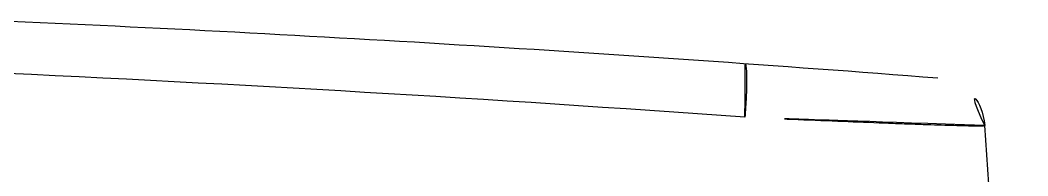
# Model space of a CAD drawing. Extents: x 16296660632 to 16296672714, y -37409619871 to -37409617455.
# Drawn here: x 16296672037.15 to 16296672076.58, y -37409617824.54 to -37409617818.44 of the extents above; entities that cross this region are included whole.
import ezdxf

# ---------------------------------------------------------------- set-up
doc = ezdxf.new("R2010")
doc.units = 0
doc.header["$LTSCALE"] = 10
doc.header["$MEASUREMENT"] = 0
doc.layers.get('0').update_dxf_attribs({"linetype": 'CONTINUOUS'})

msp = doc.modelspace()

# ---------------------------------------------------------------- linework, layer by layer
at = {"color": 7, "linetype": 'Continuous'}
msp.add_line((16296672076.580469, -37409617846.710373), (16296672074.89229, -37409617822.56826), dxfattribs=at)
for centre, radius, start, end in [((16296671988.840549, -37409618897.295242), 1079.87, 85.52731849, 87.518388732), ((16296671981.763041, -37409618986.917671), 1167.680559, 85.886976082, 87.350802252), ((16296672072.89703, -37409617822.707764), 2, 3.9995103, 85.5235801), ((16296672072.89716, -37409617822.707779), 2, 3.9999464, 85.5273185)]:
    msp.add_arc(centre, radius, start, end, dxfattribs=at)
for points, knots in [([(16296672065.513121, -37409617822.244408), (16296672065.53273, -37409617821.981079), (16296672065.555981, -37409617821.597183), (16296672065.573339, -37409617821.106773), (16296672065.578291, -37409617820.79287), (16296672065.57513, -37409617820.533234), (16296672065.565599, -37409617820.340233), (16296672065.54969, -37409617820.221046), (16296672065.53363, -37409617820.166702), (16296672065.52062, -37409617820.151154), (16296672065.514641, -37409617820.150726)], [0, 0, 0, 0, 0.376073137, 0.54768804, 0.698763505, 0.823378482, 0.916813328, 0.975391313, 0.991459877, 1, 1, 1, 1]), ([(16296672074.89229, -37409617822.56826), (16296672074.89253, -37409617822.572197), (16296672074.86974, -37409617822.573257), (16296672074.84366, -37409617822.577744), (16296672074.78397, -37409617822.578773), (16296672074.70826, -37409617822.580269), (16296672074.608049, -37409617822.580116), (16296672074.432619, -37409617822.578651), (16296672074.16012, -37409617822.573578), (16296672073.77236, -37409617822.563881), (16296672073.305679, -37409617822.550087), (16296672072.764509, -37409617822.532433), (16296672072.15373, -37409617822.511101), (16296672071.478741, -37409617822.486351), (16296672070.468189, -37409617822.447929), (16296672069.0931, -37409617822.39341), (16296672067.343189, -37409617822.321617), (16296672066.13307, -37409617822.27076), (16296672065.513121, -37409617822.244408)], [0, 0, 0, 0, 0.00125882, 0.004820948, 0.010737366, 0.019004333, 0.029611382, 0.042534878, 0.07518283, 0.116643469, 0.166534115, 0.224387573, 0.289695139, 0.361860333, 0.440259154, 0.612901535, 0.801685882, 1, 1, 1, 1])]:
    msp.add_open_spline(points, degree=3, knots=knots, dxfattribs=at)

doc.saveas('drawing.dxf')
